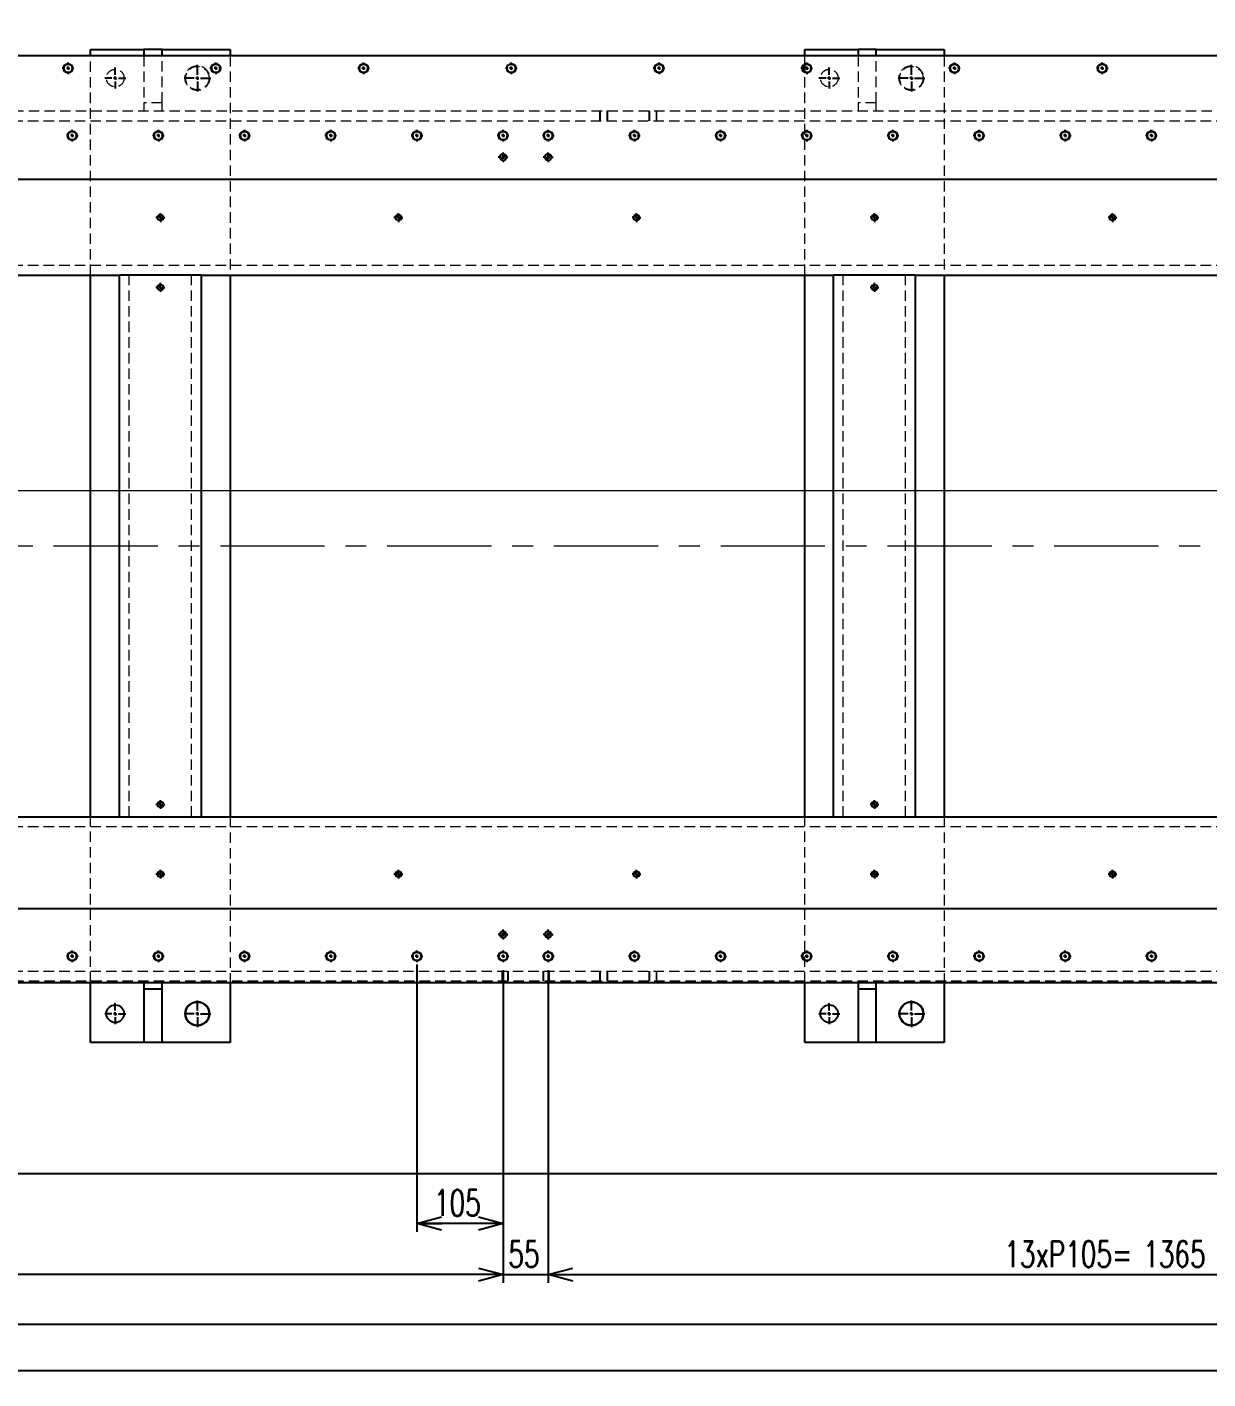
# Model space of a CAD drawing. Header units: millimetres. Extents: x 30 to 8380, y 30 to 5898.
# Drawn here: x 5466 to 6905, y 3167 to 4814 of the extents above; entities that cross this region are included whole.
import ezdxf

# ---------------------------------------------------------------- set-up
doc = ezdxf.new("R2010")
doc.units = ezdxf.units.MM
doc.header["$LTSCALE"] = 10
doc.linetypes.add('CENTERX2', pattern=[20.32, 12.7, -2.54, 2.54, -2.54])
doc.linetypes.add('HIDDEN', pattern=[1.905, 1.27, -0.635])
doc.layers.add('FORMAT', color=7, linetype='Continuous')
doc.styles.add('SLDTEXTSTYLE0', font='TXT', dxfattribs={"width": 0.7, "bigfont": 'bigfont'})
doc.dimstyles.new('SLDDIMSTYLE1', dxfattribs={"dimtxt": 36.380208, "dimasz": 30, "dimexe": 0, "dimexo": 0.0625, "dimgap": 9.095052, "dimtad": 3, "dimrnd": 1e-09, "dimzin": 12, "dimdsep": 46, "dimtxsty": 'SLDTEXTSTYLE0', "dimblk1": 'OPEN30', "dimblk2": 'OPEN30', "dimsah": 1, "dimcen": 0.09, "dimadec": 0, "dimazin": 3, "dimtfac": 1, "dimtdec": 3, "dimtofl": 0, "dimtmove": 0, "dimatfit": 3, "dimldrblk": 'OPEN30', "dimfxl": 1, "dimfrac": 2, "dimtolj": 1, "dimtzin": 12, "dimarcsym": 0})
doc.dimstyles.new('SLDDIMSTYLE2', dxfattribs={"dimtxt": 36.380208, "dimasz": 30, "dimexe": 0, "dimexo": 0.0625, "dimgap": 9.095052, "dimtad": 3, "dimrnd": 1e-09, "dimzin": 12, "dimdsep": 46, "dimtxsty": 'SLDTEXTSTYLE0', "dimblk1": 'OPEN30', "dimblk2": 'OPEN30', "dimsah": 1, "dimcen": 0.09, "dimadec": 0, "dimazin": 3, "dimtfac": 1, "dimtdec": 3, "dimtmove": 0, "dimatfit": 0, "dimldrblk": 'OPEN30', "dimfxl": 1, "dimfrac": 2, "dimtolj": 1, "dimtzin": 12, "dimarcsym": 0})

# ---------------------------------------------------------------- blocks, each defined once
blk = doc.blocks.new('_Open30')
at = {"color": 0, "linetype": 'ByBlock', "lineweight": -2}
for p, q in [((-1, 0.267949), (0, 0)), ((0, 0), (-1, -0.267949)), ((0, 0), (-1, 0))]:
    blk.add_line(p, q, dxfattribs=at)
blk = doc.blocks.new('_D_26')
at = {"layer": 'FORMAT', "transparency": 16777216}
for p, q in [((2953.6, 4788.9), (2953.6, 5043.3)), ((7513.6, 4788.9), (7513.6, 5043.3)), ((7513.6, 5033.3), (2953.6, 5033.3))]:
    blk.add_line(p, q, dxfattribs=at)
at = {"layer": 'FORMAT', "transparency": 16777216, "xscale": 30, "yscale": 30, "rotation": 180}
blk.add_blockref('_Open30', (2953.6, 5033.3, 104), dxfattribs=at)
at = {"layer": 'FORMAT', "transparency": 16777216, "xscale": 30, "yscale": 30}
blk.add_blockref('_Open30', (7513.6, 5033.3, 104), dxfattribs=at)
at = {"layer": 'FORMAT', "transparency": 16777216, "insert": (5191.2, 5074.2), "char_height": 31.75, "attachment_point": 1, "style": 'SLDTEXTSTYLE0'}
blk.add_mtext('4560', dxfattribs=at)
blk = doc.blocks.new('_D_29')
at = {"layer": 'FORMAT', "transparency": 16777216}
for p, q in [((5336.1, 4757.9), (5336.1, 4991.2)), ((7316.1, 4757.9), (7316.1, 4991.2)), ((7316.1, 4981.2), (5336.1, 4981.2))]:
    blk.add_line(p, q, dxfattribs=at)
at = {"layer": 'FORMAT', "transparency": 16777216, "xscale": 30, "yscale": 30, "rotation": 180}
blk.add_blockref('_Open30', (5336.1, 4981.2, 104), dxfattribs=at)
at = {"layer": 'FORMAT', "transparency": 16777216, "xscale": 30, "yscale": 30}
blk.add_blockref('_Open30', (7316.1, 4981.2, 104), dxfattribs=at)
at = {"layer": 'FORMAT', "transparency": 16777216, "char_height": 31.75, "attachment_point": 1, "style": 'SLDTEXTSTYLE0'}
for s, insert in [('11xP180=', (6199.1, 5022.1)), ('1980', (6368.4, 5022.1))]:
    blk.add_mtext(s, dxfattribs=dict(at, insert=insert))
blk = doc.blocks.new('_D_62')
at = {"layer": 'FORMAT', "transparency": 16777216}
for p, q in [((3018.6, 3766.5), (3018.6, 3406.9)), ((7368.6, 3771.9), (7368.6, 3406.9)), ((7368.6, 3416.9), (3018.6, 3416.9))]:
    blk.add_line(p, q, dxfattribs=at)
at = {"layer": 'FORMAT', "transparency": 16777216, "xscale": 30, "yscale": 30, "rotation": 180}
blk.add_blockref('_Open30', (3018.6, 3416.9, 104), dxfattribs=at)
at = {"layer": 'FORMAT', "transparency": 16777216, "xscale": 30, "yscale": 30}
blk.add_blockref('_Open30', (7368.6, 3416.9, 104), dxfattribs=at)
at = {"layer": 'FORMAT', "transparency": 16777216, "char_height": 31.75, "attachment_point": 1, "style": 'SLDTEXTSTYLE0'}
for s, insert in [('15xP290=', (5066.6, 3457.9)), ('4350', (5235.9, 3457.9))]:
    blk.add_mtext(s, dxfattribs=dict(at, insert=insert))
blk = doc.blocks.new('_D_64')
at = {"layer": 'FORMAT', "transparency": 16777216}
for p, q in [((6101.1, 3664.8), (6101.1, 3284)), ((7466.1, 3664.8), (7466.1, 3284)), ((6101.1, 3294), (7466.1, 3294))]:
    blk.add_line(p, q, dxfattribs=at)
at = {"layer": 'FORMAT', "transparency": 16777216, "xscale": 30, "yscale": 30, "rotation": 180}
blk.add_blockref('_Open30', (6101.1, 3294, 104), dxfattribs=at)
at = {"layer": 'FORMAT', "transparency": 16777216, "xscale": 30, "yscale": 30}
blk.add_blockref('_Open30', (7466.1, 3294, 104), dxfattribs=at)
at = {"layer": 'FORMAT', "transparency": 16777216, "char_height": 31.75, "attachment_point": 1, "style": 'SLDTEXTSTYLE0'}
for s, insert in [('13xP105=', (6656.6, 3334.9)), ('1365', (6825.9, 3334.9))]:
    blk.add_mtext(s, dxfattribs=dict(at, insert=insert))
blk = doc.blocks.new('_D_65')
at = {"layer": 'FORMAT', "transparency": 16777216}
for p, q in [((6046.1, 3664.8), (6046.1, 3284)), ((6101.1, 3664.8), (6101.1, 3284)), ((6046.1, 3294), (5996.1, 3294)), ((6046.1, 3294), (6101.1, 3294)), ((6101.1, 3294), (6151.1, 3294))]:
    blk.add_line(p, q, dxfattribs=at)
at = {"layer": 'FORMAT', "transparency": 16777216, "xscale": 30, "yscale": 30}
blk.add_blockref('_Open30', (6046.1, 3294, 104), dxfattribs=at)
at = {"layer": 'FORMAT', "transparency": 16777216, "xscale": 30, "yscale": 30, "rotation": 180}
blk.add_blockref('_Open30', (6101.1, 3294, 104), dxfattribs=at)
at = {"layer": 'FORMAT', "transparency": 16777216, "insert": (6052.4, 3334.9), "char_height": 31.75, "attachment_point": 1, "style": 'SLDTEXTSTYLE0'}
blk.add_mtext('55', dxfattribs=at)
blk = doc.blocks.new('_D_66')
at = {"layer": 'FORMAT', "transparency": 16777216}
for p, q in [((3001.1, 3664.8), (3001.1, 3284)), ((6046.1, 3664.8), (6046.1, 3284)), ((6046.1, 3294), (3001.1, 3294))]:
    blk.add_line(p, q, dxfattribs=at)
at = {"layer": 'FORMAT', "transparency": 16777216, "xscale": 30, "yscale": 30, "rotation": 180}
blk.add_blockref('_Open30', (3001.1, 3294, 104), dxfattribs=at)
at = {"layer": 'FORMAT', "transparency": 16777216, "xscale": 30, "yscale": 30}
blk.add_blockref('_Open30', (6046.1, 3294, 104), dxfattribs=at)
at = {"layer": 'FORMAT', "transparency": 16777216, "char_height": 31.75, "attachment_point": 1, "style": 'SLDTEXTSTYLE0'}
for s, insert in [('29xP105=', (4396.6, 3334.9)), ('3045', (4565.9, 3334.9))]:
    blk.add_mtext(s, dxfattribs=dict(at, insert=insert))
blk = doc.blocks.new('_D_68')
at = {"layer": 'FORMAT', "transparency": 16777216}
for p, q in [((5941.1, 3671.9), (5941.1, 3346.3)), ((6046.1, 3664.8), (6046.1, 3346.3)), ((6046.1, 3356.3), (5941.1, 3356.3))]:
    blk.add_line(p, q, dxfattribs=at)
at = {"layer": 'FORMAT', "transparency": 16777216, "xscale": 30, "yscale": 30, "rotation": 180}
blk.add_blockref('_Open30', (5941.1, 3356.3, 104), dxfattribs=at)
at = {"layer": 'FORMAT', "transparency": 16777216, "xscale": 30, "yscale": 30}
blk.add_blockref('_Open30', (6046.1, 3356.3, 104), dxfattribs=at)
at = {"layer": 'FORMAT', "transparency": 16777216, "insert": (5961.8, 3397.2), "char_height": 31.75, "attachment_point": 1, "style": 'SLDTEXTSTYLE0'}
blk.add_mtext('105', dxfattribs=at)
blk = doc.blocks.new('_D_72')
at = {"layer": 'FORMAT', "transparency": 16777216}
for p, q in [((2953.6, 3639.9), (2953.6, 3223.2)), ((7513.6, 3639.9), (7513.6, 3223.2)), ((7513.6, 3233.2), (2953.6, 3233.2))]:
    blk.add_line(p, q, dxfattribs=at)
at = {"layer": 'FORMAT', "transparency": 16777216, "xscale": 30, "yscale": 30, "rotation": 180}
blk.add_blockref('_Open30', (2953.6, 3233.2, 104), dxfattribs=at)
at = {"layer": 'FORMAT', "transparency": 16777216, "xscale": 30, "yscale": 30}
blk.add_blockref('_Open30', (7513.6, 3233.2, 104), dxfattribs=at)
at = {"layer": 'FORMAT', "transparency": 16777216, "insert": (5191.2, 3274.1), "char_height": 31.75, "attachment_point": 1, "style": 'SLDTEXTSTYLE0'}
blk.add_mtext('4560', dxfattribs=at)
blk = doc.blocks.new('_D_76')
at = {"layer": 'FORMAT', "transparency": 16777216}
for p, q in [((7513.6, 3639.9), (7513.6, 3166.9)), ((2933.6, 3566.9), (2933.6, 3166.9)), ((7513.6, 3176.9), (2933.6, 3176.9))]:
    blk.add_line(p, q, dxfattribs=at)
at = {"layer": 'FORMAT', "transparency": 16777216, "xscale": 30, "yscale": 30, "rotation": 180}
blk.add_blockref('_Open30', (2933.6, 3176.9, 104), dxfattribs=at)
at = {"layer": 'FORMAT', "transparency": 16777216, "xscale": 30, "yscale": 30}
blk.add_blockref('_Open30', (7513.6, 3176.9, 104), dxfattribs=at)
at = {"layer": 'FORMAT', "transparency": 16777216, "insert": (5181.2, 3217.8), "char_height": 31.75, "attachment_point": 1, "style": 'SLDTEXTSTYLE0'}
blk.add_mtext('4580', dxfattribs=at)
blk = doc.blocks.new('SW_CENTERMARKSYMBOL_20')
at = {"layer": 'FORMAT', "color": 0}
for p, q in [((2224.3, 0), (2221.2, 0)), ((2228.3, 0), (2226.3, 0)), ((2228.3, 4), (2228.3, 7.1)), ((2228.3, 0), (2228.3, 2)), ((2228.3, 0), (2228.3, -2)), ((2228.3, 0), (2230.3, 0)), ((2232.3, 0), (2235.4, 0)), ((2404.3, 0), (2401.2, 0)), ((2408.3, 0), (2406.3, 0)), ((2408.3, 4), (2408.3, 7.1)), ((2408.3, 0), (2408.3, 2)), ((2408.3, 0), (2408.3, -2)), ((2408.3, 0), (2410.3, 0)), ((2412.3, 0), (2415.4, 0)), ((2584.3, 0), (2581.2, 0)), ((2588.3, 0), (2586.3, 0)), ((2588.3, 4), (2588.3, 7.1)), ((2588.3, 0), (2588.3, 2)), ((2588.3, 0), (2588.3, -2)), ((2588.3, 0), (2590.3, 0)), ((2592.3, 0), (2595.4, 0)), ((2764.3, 0), (2761.2, 0)), ((2768.3, 0), (2766.3, 0)), ((2768.3, 4), (2768.3, 7.1)), ((2768.3, 0), (2768.3, 2)), ((2768.3, 0), (2768.3, -2)), ((2768.3, 0), (2770.3, 0)), ((2772.3, 0), (2775.4, 0)), ((2944.3, 0), (2941.2, 0)), ((2948.3, 0), (2946.3, 0)), ((2948.3, 4), (2948.3, 7.1)), ((2948.3, 0), (2948.3, 2)), ((2948.3, 0), (2948.3, -2)), ((2948.3, 0), (2950.3, 0)), ((2952.3, 0), (2955.4, 0)), ((3124.3, 0), (3121.2, 0)), ((3128.3, 0), (3126.3, 0)), ((3128.3, 4), (3128.3, 7.1)), ((3128.3, 0), (3128.3, 2)), ((3128.3, 0), (3128.3, -2)), ((3128.3, 0), (3130.3, 0)), ((3132.3, 0), (3135.4, 0)), ((3304.3, 0), (3301.2, 0)), ((3308.3, 0), (3306.3, 0)), ((3308.3, 4), (3308.3, 7.1)), ((3308.3, 0), (3308.3, 2)), ((3308.3, 0), (3308.3, -2)), ((3308.3, 0), (3310.3, 0)), ((3312.3, 0), (3315.4, 0)), ((3484.3, 0), (3481.2, 0)), ((3488.3, 0), (3486.3, 0)), ((3488.3, 4), (3488.3, 7.1)), ((3488.3, 0), (3488.3, 2)), ((3488.3, 0), (3488.3, -2)), ((3488.3, 0), (3490.3, 0)), ((3492.3, 0), (3495.4, 0)), ((2228.3, -4), (2228.3, -7.1)), ((2408.3, -4), (2408.3, -7.1)), ((2588.3, -4), (2588.3, -7.1)), ((2768.3, -4), (2768.3, -7.1)), ((2948.3, -4), (2948.3, -7.1)), ((3128.3, -4), (3128.3, -7.1)), ((3308.3, -4), (3308.3, -7.1)), ((3488.3, -4), (3488.3, -7.1))]:
    blk.add_line(p, q, dxfattribs=at)
blk = doc.blocks.new('SW_CENTERMARKSYMBOL_21')
at = {"layer": 'FORMAT', "color": 0}
for p, q in [((2520, 1004), (2520, 1007.1)), ((2625, 1004), (2625, 1007.1)), ((2730, 1004), (2730, 1007.1)), ((2835, 1004), (2835, 1007.1)), ((2940, 1004), (2940, 1007.1)), ((3045, 1004), (3045, 1007.1)), ((3100, 1004), (3100, 1007.1)), ((3205, 1004), (3205, 1007.1)), ((3310, 1004), (3310, 1007.1)), ((3415, 1004), (3415, 1007.1)), ((3520, 1004), (3520, 1007.1)), ((3625, 1004), (3625, 1007.1)), ((3730, 1004), (3730, 1007.1)), ((3835, 1004), (3835, 1007.1)), ((2516, 1000), (2512.9, 1000)), ((2520, 1000), (2518, 1000)), ((2520, 1000), (2520, 1002)), ((2520, 1000), (2520, 998)), ((2520, 1000), (2522, 1000)), ((2520, 996), (2520, 992.9)), ((2524, 1000), (2527.1, 1000)), ((2621, 1000), (2617.9, 1000)), ((2625, 1000), (2623, 1000)), ((2625, 1000), (2625, 1002)), ((2625, 1000), (2625, 998)), ((2625, 1000), (2627, 1000)), ((2625, 996), (2625, 992.9)), ((2629, 1000), (2632.1, 1000)), ((2726, 1000), (2722.9, 1000)), ((2730, 1000), (2728, 1000)), ((2730, 1000), (2730, 1002)), ((2730, 1000), (2730, 998)), ((2730, 1000), (2732, 1000)), ((2730, 996), (2730, 992.9)), ((2734, 1000), (2737.1, 1000)), ((2831, 1000), (2827.9, 1000)), ((2835, 1000), (2833, 1000)), ((2835, 1000), (2835, 1002)), ((2835, 1000), (2835, 998)), ((2835, 1000), (2837, 1000)), ((2835, 996), (2835, 992.9)), ((2839, 1000), (2842.1, 1000)), ((2936, 1000), (2932.9, 1000)), ((2940, 1000), (2938, 1000)), ((2940, 1000), (2940, 1002)), ((2940, 1000), (2940, 998)), ((2940, 1000), (2942, 1000)), ((2940, 996), (2940, 992.9)), ((2944, 1000), (2947.1, 1000)), ((3041, 1000), (3037.9, 1000)), ((3045, 1000), (3043, 1000)), ((3045, 1000), (3045, 1002)), ((3045, 1000), (3045, 998)), ((3045, 1000), (3047, 1000)), ((3045, 996), (3045, 992.9)), ((3049, 1000), (3052.1, 1000)), ((3096, 1000), (3092.9, 1000)), ((3100, 1000), (3098, 1000)), ((3100, 1000), (3100, 1002)), ((3100, 1000), (3100, 998)), ((3100, 1000), (3102, 1000)), ((3100, 996), (3100, 992.9)), ((3104, 1000), (3107.1, 1000)), ((3201, 1000), (3197.9, 1000)), ((3205, 1000), (3203, 1000)), ((3205, 1000), (3205, 1002)), ((3205, 1000), (3205, 998)), ((3205, 1000), (3207, 1000)), ((3205, 996), (3205, 992.9)), ((3209, 1000), (3212.1, 1000)), ((3306, 1000), (3302.9, 1000)), ((3310, 1000), (3308, 1000)), ((3310, 1000), (3310, 1002)), ((3310, 1000), (3310, 998)), ((3310, 1000), (3312, 1000)), ((3310, 996), (3310, 992.9)), ((3314, 1000), (3317.1, 1000)), ((3411, 1000), (3407.9, 1000)), ((3415, 1000), (3413, 1000)), ((3415, 1000), (3415, 1002)), ((3415, 1000), (3415, 998)), ((3415, 1000), (3417, 1000)), ((3415, 996), (3415, 992.9)), ((3419, 1000), (3422.1, 1000)), ((3516, 1000), (3512.9, 1000)), ((3520, 1000), (3518, 1000)), ((3520, 1000), (3520, 1002)), ((3520, 1000), (3520, 998)), ((3520, 1000), (3522, 1000)), ((3520, 996), (3520, 992.9)), ((3524, 1000), (3527.1, 1000)), ((3621, 1000), (3617.9, 1000)), ((3625, 1000), (3623, 1000)), ((3625, 1000), (3625, 1002)), ((3625, 1000), (3625, 998)), ((3625, 1000), (3627, 1000)), ((3625, 996), (3625, 992.9)), ((3629, 1000), (3632.1, 1000)), ((3726, 1000), (3722.9, 1000)), ((3730, 1000), (3728, 1000)), ((3730, 1000), (3730, 1002)), ((3730, 1000), (3730, 998)), ((3730, 1000), (3732, 1000)), ((3730, 996), (3730, 992.9)), ((3734, 1000), (3737.1, 1000)), ((3831, 1000), (3827.9, 1000)), ((3835, 1000), (3833, 1000)), ((3835, 1000), (3835, 1002)), ((3835, 1000), (3835, 998)), ((3835, 1000), (3837, 1000)), ((3835, 996), (3835, 992.9)), ((3839, 1000), (3842.1, 1000)), ((2516, 0), (2512.9, 0)), ((2520, 0), (2518, 0)), ((2520, 4), (2520, 7.1)), ((2520, 0), (2520, 2)), ((2520, 0), (2520, -2)), ((2520, 0), (2522, 0)), ((2524, 0), (2527.1, 0)), ((2621, 0), (2617.9, 0)), ((2625, 0), (2623, 0)), ((2625, 4), (2625, 7.1)), ((2625, 0), (2625, 2)), ((2625, 0), (2625, -2)), ((2625, 0), (2627, 0)), ((2629, 0), (2632.1, 0)), ((2726, 0), (2722.9, 0)), ((2730, 0), (2728, 0)), ((2730, 4), (2730, 7.1)), ((2730, 0), (2730, 2)), ((2730, 0), (2730, -2)), ((2730, 0), (2732, 0)), ((2734, 0), (2737.1, 0)), ((2831, 0), (2827.9, 0)), ((2835, 0), (2833, 0)), ((2835, 4), (2835, 7.1)), ((2835, 0), (2835, 2)), ((2835, 0), (2835, -2)), ((2835, 0), (2837, 0)), ((2839, 0), (2842.1, 0)), ((2936, 0), (2932.9, 0)), ((2940, 0), (2938, 0)), ((2940, 4), (2940, 7.1)), ((2940, 0), (2940, 2)), ((2940, 0), (2940, -2)), ((2940, 0), (2942, 0)), ((2944, 0), (2947.1, 0)), ((3041, 0), (3037.9, 0)), ((3045, 0), (3043, 0)), ((3045, 4), (3045, 7.1)), ((3045, 0), (3045, 2)), ((3045, 0), (3045, -2)), ((3045, 0), (3047, 0)), ((3049, 0), (3052.1, 0)), ((3096, 0), (3092.9, 0)), ((3100, 0), (3098, 0)), ((3100, 4), (3100, 7.1)), ((3100, 0), (3100, 2)), ((3100, 0), (3100, -2)), ((3100, 0), (3102, 0)), ((3104, 0), (3107.1, 0)), ((3201, 0), (3197.9, 0)), ((3205, 0), (3203, 0)), ((3205, 4), (3205, 7.1)), ((3205, 0), (3205, 2)), ((3205, 0), (3205, -2)), ((3205, 0), (3207, 0)), ((3209, 0), (3212.1, 0)), ((3306, 0), (3302.9, 0)), ((3310, 0), (3308, 0)), ((3310, 4), (3310, 7.1)), ((3310, 0), (3310, 2)), ((3310, 0), (3310, -2)), ((3310, 0), (3312, 0)), ((3314, 0), (3317.1, 0)), ((3411, 0), (3407.9, 0)), ((3415, 0), (3413, 0)), ((3415, 4), (3415, 7.1)), ((3415, 0), (3415, 2)), ((3415, 0), (3415, -2)), ((3415, 0), (3417, 0)), ((3419, 0), (3422.1, 0)), ((3516, 0), (3512.9, 0)), ((3520, 0), (3518, 0)), ((3520, 4), (3520, 7.1)), ((3520, 0), (3520, 2)), ((3520, 0), (3520, -2)), ((3520, 0), (3522, 0)), ((3524, 0), (3527.1, 0)), ((3621, 0), (3617.9, 0)), ((3625, 0), (3623, 0)), ((3625, 4), (3625, 7.1)), ((3625, 0), (3625, 2)), ((3625, 0), (3625, -2)), ((3625, 0), (3627, 0)), ((3629, 0), (3632.1, 0)), ((3726, 0), (3722.9, 0)), ((3730, 0), (3728, 0)), ((3730, 4), (3730, 7.1)), ((3730, 0), (3730, 2)), ((3730, 0), (3730, -2)), ((3730, 0), (3732, 0)), ((3734, 0), (3737.1, 0)), ((3831, 0), (3827.9, 0)), ((3835, 0), (3833, 0)), ((3835, 4), (3835, 7.1)), ((3835, 0), (3835, 2)), ((3835, 0), (3835, -2)), ((3835, 0), (3837, 0)), ((3839, 0), (3842.1, 0)), ((2520, -4), (2520, -7.1)), ((2625, -4), (2625, -7.1)), ((2730, -4), (2730, -7.1)), ((2835, -4), (2835, -7.1)), ((2940, -4), (2940, -7.1)), ((3045, -4), (3045, -7.1)), ((3100, -4), (3100, -7.1)), ((3205, -4), (3205, -7.1)), ((3310, -4), (3310, -7.1)), ((3415, -4), (3415, -7.1)), ((3520, -4), (3520, -7.1)), ((3625, -4), (3625, -7.1)), ((3730, -4), (3730, -7.1)), ((3835, -4), (3835, -7.1))]:
    blk.add_line(p, q, dxfattribs=at)
blk = doc.blocks.new('SW_CENTERMARKSYMBOL_22')
at = {"layer": 'FORMAT', "color": 0}
for p, q in [((-1744, 85), (-1745.4, 85)), ((-1740, 85), (-1742, 85)), ((-1740, 89), (-1740, 90.4)), ((-1740, 85), (-1740, 87)), ((-1740, 85), (-1740, 83)), ((-1740, 85), (-1738, 85)), ((-1736, 85), (-1734.6, 85)), ((-1454, 85), (-1455.4, 85)), ((-1450, 85), (-1452, 85)), ((-1450, 89), (-1450, 90.4)), ((-1450, 85), (-1450, 87)), ((-1450, 85), (-1450, 83)), ((-1450, 85), (-1448, 85)), ((-1446, 85), (-1444.6, 85)), ((-1164, 85), (-1165.4, 85)), ((-1160, 85), (-1162, 85)), ((-1160, 89), (-1160, 90.4)), ((-1160, 85), (-1160, 87)), ((-1160, 85), (-1160, 83)), ((-1160, 85), (-1158, 85)), ((-1156, 85), (-1154.6, 85)), ((-874, 85), (-875.4, 85)), ((-870, 85), (-872, 85)), ((-870, 89), (-870, 90.4)), ((-870, 85), (-870, 87)), ((-870, 85), (-870, 83)), ((-870, 85), (-868, 85)), ((-866, 85), (-864.6, 85)), ((-584, 85), (-585.4, 85)), ((-580, 85), (-582, 85)), ((-580, 89), (-580, 90.4)), ((-580, 85), (-580, 87)), ((-580, 85), (-580, 83)), ((-580, 85), (-578, 85)), ((-576, 85), (-574.6, 85)), ((-1740, 81), (-1740, 79.6)), ((-1450, 81), (-1450, 79.6)), ((-1160, 81), (-1160, 79.6)), ((-870, 81), (-870, 79.6)), ((-580, 81), (-580, 79.6)), ((-1744, 0), (-1745.4, 0)), ((-1740, 0), (-1742, 0)), ((-1740, 4), (-1740, 5.4)), ((-1740, 0), (-1740, 2)), ((-1740, 0), (-1740, -2)), ((-1740, 0), (-1738, 0)), ((-1736, 0), (-1734.6, 0)), ((-874, 0), (-875.4, 0)), ((-870, 0), (-872, 0)), ((-870, 4), (-870, 5.4)), ((-870, 0), (-870, 2)), ((-870, 0), (-870, -2)), ((-870, 0), (-868, 0)), ((-866, 0), (-864.6, 0)), ((-1740, -4), (-1740, -5.4)), ((-870, -4), (-870, -5.4)), ((-1740, -626), (-1740, -624.6)), ((-870, -626), (-870, -624.6)), ((-1744, -630), (-1745.4, -630)), ((-1740, -630), (-1742, -630)), ((-1740, -630), (-1740, -628)), ((-1740, -630), (-1740, -632)), ((-1740, -630), (-1738, -630)), ((-1740, -634), (-1740, -635.4)), ((-1736, -630), (-1734.6, -630)), ((-874, -630), (-875.4, -630)), ((-870, -630), (-872, -630)), ((-870, -630), (-870, -628)), ((-870, -630), (-870, -632)), ((-870, -630), (-868, -630)), ((-870, -634), (-870, -635.4)), ((-866, -630), (-864.6, -630)), ((-1744, -715), (-1745.4, -715)), ((-1740, -715), (-1742, -715)), ((-1740, -711), (-1740, -709.6)), ((-1740, -715), (-1740, -713)), ((-1740, -715), (-1740, -717)), ((-1740, -715), (-1738, -715)), ((-1740, -719), (-1740, -720.4)), ((-1736, -715), (-1734.6, -715)), ((-1454, -715), (-1455.4, -715)), ((-1450, -715), (-1452, -715)), ((-1450, -711), (-1450, -709.6)), ((-1450, -715), (-1450, -713)), ((-1450, -715), (-1450, -717)), ((-1450, -715), (-1448, -715)), ((-1450, -719), (-1450, -720.4)), ((-1446, -715), (-1444.6, -715)), ((-1164, -715), (-1165.4, -715)), ((-1160, -715), (-1162, -715)), ((-1160, -711), (-1160, -709.6)), ((-1160, -715), (-1160, -713)), ((-1160, -715), (-1160, -717)), ((-1160, -715), (-1158, -715)), ((-1160, -719), (-1160, -720.4)), ((-1156, -715), (-1154.6, -715)), ((-874, -715), (-875.4, -715)), ((-870, -715), (-872, -715)), ((-870, -711), (-870, -709.6)), ((-870, -715), (-870, -713)), ((-870, -715), (-870, -717)), ((-870, -715), (-868, -715)), ((-870, -719), (-870, -720.4)), ((-866, -715), (-864.6, -715)), ((-584, -715), (-585.4, -715)), ((-580, -715), (-582, -715)), ((-580, -711), (-580, -709.6)), ((-580, -715), (-580, -713)), ((-580, -715), (-580, -717)), ((-580, -715), (-578, -715)), ((-580, -719), (-580, -720.4)), ((-576, -715), (-574.6, -715))]:
    blk.add_line(p, q, dxfattribs=at)
blk = doc.blocks.new('SW_CENTERMARKSYMBOL_23')
at = {"layer": 'FORMAT', "color": 0}
for p, q in [((-874, 0), (-886.25, 0)), ((-870, 0), (-872, 0)), ((-870, 4), (-870, 16.25)), ((-870, 0), (-870, 2)), ((-870, 0), (-870, -2)), ((-870, 0), (-868, 0)), ((-866, 0), (-853.75, 0)), ((-4, 0), (-16.25, 0)), ((-4, 0), (-16.25, 0)), ((0, 0), (-2, 0)), ((0, 0), (-2, 0)), ((0, 4), (0, 16.25)), ((0, 4), (0, 16.25)), ((0, 0), (0, 2)), ((0, 0), (0, 2)), ((0, 0), (0, -2)), ((0, 0), (2, 0)), ((0, 0), (0, -2)), ((0, 0), (2, 0)), ((4, 0), (16.25, 0)), ((4, 0), (16.25, 0)), ((-870, -4), (-870, -16.25)), ((0, -4), (0, -16.25)), ((0, -4), (0, -16.25))]:
    blk.add_line(p, q, dxfattribs=at)
blk = doc.blocks.new('SW_CENTERMARKSYMBOL_24')
at = {"layer": 'FORMAT', "color": 0}
for p, q in [((-874, 0), (-886.25, 0)), ((-870, 0), (-872, 0)), ((-870, 4), (-870, 16.25)), ((-870, 0), (-870, 2)), ((-870, 0), (-870, -2)), ((-870, 0), (-868, 0)), ((-866, 0), (-853.75, 0)), ((-4, 0), (-16.25, 0)), ((-4, 0), (-16.25, 0)), ((0, 0), (-2, 0)), ((0, 0), (-2, 0)), ((0, 4), (0, 16.25)), ((0, 4), (0, 16.25)), ((0, 0), (0, 2)), ((0, 0), (0, 2)), ((0, 0), (0, -2)), ((0, 0), (2, 0)), ((0, 0), (0, -2)), ((0, 0), (2, 0)), ((4, 0), (16.25, 0)), ((4, 0), (16.25, 0)), ((-870, -4), (-870, -16.25)), ((0, -4), (0, -16.25)), ((0, -4), (0, -16.25))]:
    blk.add_line(p, q, dxfattribs=at)
blk = doc.blocks.new('SW_CENTERMARKSYMBOL_25')
at = {"layer": 'FORMAT', "color": 0}
for p, q in [((-874, 0), (-882.75, 0)), ((-870, 0), (-872, 0)), ((-870, 4), (-870, 12.75)), ((-870, 0), (-870, 2)), ((-870, 0), (-870, -2)), ((-870, 0), (-868, 0)), ((-866, 0), (-857.25, 0)), ((-4, 0), (-12.75, 0)), ((-4, 0), (-12.75, 0)), ((0, 0), (-2, 0)), ((0, 0), (-2, 0)), ((0, 4), (0, 12.75)), ((0, 4), (0, 12.75)), ((0, 0), (0, 2)), ((0, 0), (0, 2)), ((0, 0), (0, -2)), ((0, 0), (2, 0)), ((0, 0), (0, -2)), ((0, 0), (2, 0)), ((4, 0), (12.75, 0)), ((4, 0), (12.75, 0)), ((-870, -4), (-870, -12.75)), ((0, -4), (0, -12.75)), ((0, -4), (0, -12.75))]:
    blk.add_line(p, q, dxfattribs=at)
blk = doc.blocks.new('SW_CENTERMARKSYMBOL_26')
at = {"layer": 'FORMAT', "color": 0}
for p, q in [((-874, 0), (-882.75, 0)), ((-870, 0), (-872, 0)), ((-870, 4), (-870, 12.75)), ((-870, 0), (-870, 2)), ((-870, 0), (-870, -2)), ((-870, 0), (-868, 0)), ((-866, 0), (-857.25, 0)), ((-4, 0), (-12.75, 0)), ((-4, 0), (-12.75, 0)), ((0, 0), (-2, 0)), ((0, 0), (-2, 0)), ((0, 4), (0, 12.75)), ((0, 4), (0, 12.75)), ((0, 0), (0, 2)), ((0, 0), (0, 2)), ((0, 0), (0, -2)), ((0, 0), (2, 0)), ((0, 0), (0, -2)), ((0, 0), (2, 0)), ((4, 0), (12.75, 0)), ((4, 0), (12.75, 0)), ((-870, -4), (-870, -12.75)), ((0, -4), (0, -12.75)), ((0, -4), (0, -12.75))]:
    blk.add_line(p, q, dxfattribs=at)
blk = doc.blocks.new('SW_CENTERMARKSYMBOL_27')
at = {"layer": 'FORMAT', "color": 0}
for p, q in [((-4, 0), (-6, 0)), ((0, 0), (-2, 0)), ((0, 4), (0, 6)), ((0, 0), (0, 2)), ((0, 0), (0, -2)), ((0, 0), (2, 0)), ((4, 0), (6, 0)), ((0, -4), (0, -6))]:
    blk.add_line(p, q, dxfattribs=at)
blk = doc.blocks.new('SW_CENTERMARKSYMBOL_28')
at = {"layer": 'FORMAT', "color": 0}
for p, q in [((-4, 0), (-6, 0)), ((0, 0), (-2, 0)), ((0, 4), (0, 6)), ((0, 0), (0, 2)), ((0, 0), (0, -2)), ((0, 0), (2, 0)), ((4, 0), (6, 0)), ((0, -4), (0, -6))]:
    blk.add_line(p, q, dxfattribs=at)
blk = doc.blocks.new('SW_CENTERMARKSYMBOL_36')
at = {"layer": 'FORMAT', "color": 0}
for p, q in [((-4, 0), (-6, 0)), ((0, 0), (-2, 0)), ((0, 4), (0, 6)), ((0, 0), (0, 2)), ((0, 0), (0, -2)), ((0, 0), (2, 0)), ((4, 0), (6, 0)), ((0, -4), (0, -6))]:
    blk.add_line(p, q, dxfattribs=at)
blk = doc.blocks.new('SW_CENTERMARKSYMBOL_37')
at = {"layer": 'FORMAT', "color": 0}
for p, q in [((-4, 0), (-6, 0)), ((0, 0), (-2, 0)), ((0, 4), (0, 6)), ((0, 0), (0, 2)), ((0, 0), (0, -2)), ((0, 0), (2, 0)), ((4, 0), (6, 0)), ((0, -4), (0, -6))]:
    blk.add_line(p, q, dxfattribs=at)
blk = doc.blocks.new('SW_DOWELSYMBOL_2')
at = {"linetype": 'Continuous', "lineweight": 18}
h = blk.add_hatch(color=0, dxfattribs=at)
edge = h.paths.add_edge_path(flags=0)
edge.add_arc((0, 0), 4, 180, 270)
edge.add_line((0, -4), (0, 0))
edge.add_line((0, 0), (-4, 0))
h = blk.add_hatch(color=0, dxfattribs=at)
edge = h.paths.add_edge_path(flags=0)
edge.add_arc((0, 0), 4, 0, 90)
edge.add_line((0, 4), (0, 0))
edge.add_line((0, 0), (4, 0))
at = {"layer": 'FORMAT', "color": 0}
blk.add_circle((0, 0), 4, dxfattribs=at)
blk = doc.blocks.new('SW_DOWELSYMBOL_3')
at = {"linetype": 'Continuous', "lineweight": 18}
h = blk.add_hatch(color=0, dxfattribs=at)
edge = h.paths.add_edge_path(flags=0)
edge.add_arc((0, 0), 4, 180, 270)
edge.add_line((0, -4), (0, 0))
edge.add_line((0, 0), (-4, 0))
h = blk.add_hatch(color=0, dxfattribs=at)
edge = h.paths.add_edge_path(flags=0)
edge.add_arc((0, 0), 4, 0, 90)
edge.add_line((0, 4), (0, 0))
edge.add_line((0, 0), (4, 0))
at = {"layer": 'FORMAT', "color": 0}
blk.add_circle((0, 0), 4, dxfattribs=at)
blk = doc.blocks.new('SW_DOWELSYMBOL_4')
at = {"linetype": 'Continuous', "lineweight": 18}
h = blk.add_hatch(color=0, dxfattribs=at)
edge = h.paths.add_edge_path(flags=0)
edge.add_arc((0, 0), 4, 180, 270)
edge.add_line((0, -4), (0, 0))
edge.add_line((0, 0), (-4, 0))
h = blk.add_hatch(color=0, dxfattribs=at)
edge = h.paths.add_edge_path(flags=0)
edge.add_arc((0, 0), 4, 0, 90)
edge.add_line((0, 4), (0, 0))
edge.add_line((0, 0), (4, 0))
at = {"layer": 'FORMAT', "color": 0}
blk.add_circle((0, 0), 4, dxfattribs=at)
blk = doc.blocks.new('SW_DOWELSYMBOL_5')
at = {"linetype": 'Continuous', "lineweight": 18}
h = blk.add_hatch(color=0, dxfattribs=at)
edge = h.paths.add_edge_path(flags=0)
edge.add_arc((0, 0), 4, 180, 270)
edge.add_line((0, -4), (0, 0))
edge.add_line((0, 0), (-4, 0))
h = blk.add_hatch(color=0, dxfattribs=at)
edge = h.paths.add_edge_path(flags=0)
edge.add_arc((0, 0), 4, 0, 90)
edge.add_line((0, 4), (0, 0))
edge.add_line((0, 0), (4, 0))
at = {"layer": 'FORMAT', "color": 0}
blk.add_circle((0, 0), 4, dxfattribs=at)

msp = doc.modelspace()

# ---------------------------------------------------------------- linework, layer by layer
at = {"color": 7, "linetype": 'Continuous', "lineweight": 25}
for p, q in [((7513.5727932, 4778.8972603), (2953.5727932, 4778.8972603)), ((5543.5727932, 4786.8972603), (5608.5727932, 4786.8972603)), ((5543.5727932, 4778.8972603), (5543.5727932, 4786.8972603)), ((5608.5727932, 4786.8972603), (5608.5727932, 4778.8972603)), ((5630.5727932, 4786.8972603), (5608.5727932, 4786.8972603)), ((5630.5727932, 4786.8972603), (5713.5727932, 4786.8972603)), ((5630.5727932, 4778.8972603), (5630.5727932, 4786.8972603)), ((5713.5727932, 4786.8972603), (5713.5727932, 4778.8972603)), ((6413.5727932, 4786.8972603), (6478.5727932, 4786.8972603)), ((6413.5727932, 4778.8972603), (6413.5727932, 4786.8972603)), ((6500.5727932, 4786.8972603), (6478.5727932, 4786.8972603)), ((6478.5727932, 4786.8972603), (6478.5727932, 4778.8972603)), ((6500.5727932, 4786.8972603), (6583.5727932, 4786.8972603)), ((6500.5727932, 4778.8972603), (6500.5727932, 4786.8972603)), ((6583.5727932, 4786.8972603), (6583.5727932, 4778.8972603)), ((6413.5727932, 4759.4520381), (6413.5727932, 4768.3424825)), ((2953.5727932, 4628.8972603), (7513.5727932, 4628.8972603)), ((4808.5727932, 4511.8972603), (5578.5727932, 4511.8972603)), ((5543.5727932, 3851.8972603), (5543.5727932, 4511.8972603)), ((5578.5727932, 3851.8972603), (5578.5727932, 4511.8972603)), ((5608.5727932, 4511.8972603), (5578.5727932, 4511.8972603)), ((5648.5727932, 4511.8972603), (5608.5727932, 4511.8972603)), ((5678.5727932, 4511.8972603), (5648.5727932, 4511.8972603)), ((5678.5727932, 4511.8972603), (6448.5727932, 4511.8972603)), ((5678.5727932, 3851.8972603), (5678.5727932, 4511.8972603)), ((5713.5727932, 4511.8972603), (5713.5727932, 3851.8972603)), ((6413.5727932, 3851.8972603), (6413.5727932, 4511.8972603)), ((6448.5727932, 3851.8972603), (6448.5727932, 4511.8972603)), ((6478.5727932, 4511.8972603), (6448.5727932, 4511.8972603)), ((6518.5727932, 4511.8972603), (6478.5727932, 4511.8972603)), ((6548.5727932, 4511.8972603), (6518.5727932, 4511.8972603)), ((6548.5727932, 4511.8972603), (7318.5727932, 4511.8972603)), ((6548.5727932, 3851.8972603), (6548.5727932, 4511.8972603)), ((6583.5727932, 4511.8972603), (6583.5727932, 3851.8972603)), ((4808.5727932, 3851.8972603), (5578.5727932, 3851.8972603)), ((5578.5727932, 3851.8972603), (5608.5727932, 3851.8972603)), ((5608.5727932, 3851.8972603), (5648.5727932, 3851.8972603)), ((5648.5727932, 3851.8972603), (5678.5727932, 3851.8972603)), ((5678.5727932, 3851.8972603), (6448.5727932, 3851.8972603)), ((6448.5727932, 3851.8972603), (6478.5727932, 3851.8972603)), ((6478.5727932, 3851.8972603), (6518.5727932, 3851.8972603)), ((6518.5727932, 3851.8972603), (6548.5727932, 3851.8972603)), ((6548.5727932, 3851.8972603), (7318.5727932, 3851.8972603)), ((7513.5727932, 3739.8972603), (2953.5727932, 3739.8972603)), ((2953.5727932, 3649.8972603), (7513.5727932, 3649.8972603)), ((5543.5727932, 3576.8972603), (5543.5727932, 3649.8972603)), ((5608.5727932, 3649.8972603), (5608.5727932, 3641.8972603)), ((5630.5727932, 3641.8972603), (5608.5727932, 3641.8972603)), ((5608.5727932, 3641.8972603), (5608.5727932, 3576.8972603)), ((5630.5727932, 3641.8972603), (5630.5727932, 3649.8972603)), ((5630.5727932, 3576.8972603), (5630.5727932, 3641.8972603)), ((5713.5727932, 3649.8972603), (5713.5727932, 3576.8972603)), ((6413.5727932, 3576.8972603), (6413.5727932, 3649.8972603)), ((6478.5727932, 3649.8972603), (6478.5727932, 3641.8972603)), ((6500.5727932, 3641.8972603), (6478.5727932, 3641.8972603)), ((6478.5727932, 3641.8972603), (6478.5727932, 3576.8972603)), ((6500.5727932, 3641.8972603), (6500.5727932, 3649.8972603)), ((6500.5727932, 3576.8972603), (6500.5727932, 3641.8972603)), ((6583.5727932, 3649.8972603), (6583.5727932, 3576.8972603)), ((5608.5727932, 3576.8972603), (5543.5727932, 3576.8972603)), ((5630.5727932, 3576.8972603), (5608.5727932, 3576.8972603)), ((5713.5727932, 3576.8972603), (5630.5727932, 3576.8972603)), ((6478.5727932, 3576.8972603), (6413.5727932, 3576.8972603)), ((6500.5727932, 3576.8972603), (6478.5727932, 3576.8972603)), ((6583.5727932, 3576.8972603), (6500.5727932, 3576.8972603))]:
    msp.add_line(p, q, dxfattribs=at)
at = {"color": 7, "linetype": 'HIDDEN', "lineweight": 18}
for p, q in [((5543.5727932, 4511.8972603), (5543.5727932, 4778.8972603)), ((5608.5727932, 4778.8972603), (5608.5727932, 4721.8972603)), ((5630.5727932, 4721.8972603), (5630.5727932, 4778.8972603)), ((5713.5727932, 4778.8972603), (5713.5727932, 4511.8972603)), ((6413.5727932, 4768.3424825), (6413.5727932, 4778.8972603)), ((6478.5727932, 4778.8972603), (6478.5727932, 4721.8972603)), ((6500.5727932, 4721.8972603), (6500.5727932, 4778.8972603)), ((6583.5727932, 4778.8972603), (6583.5727932, 4511.8972603)), ((6413.5727932, 4511.8972603), (6413.5727932, 4759.4520381)), ((2953.5727932, 4711.8972603), (7513.5727932, 4711.8972603)), ((5630.5727932, 4721.8972603), (5608.5727932, 4721.8972603)), ((5608.5727932, 4721.8972603), (5608.5727932, 4711.8972603)), ((5630.5727932, 4711.8972603), (5630.5727932, 4721.8972603)), ((6163.5727932, 4711.8972603), (6163.5727932, 4699.8972603)), ((6164.3227932, 4711.8972603), (6164.3227932, 4699.8972603)), ((6172.8227932, 4699.8972603), (6172.8227932, 4711.8972603)), ((6173.5727932, 4699.8972603), (6173.5727932, 4711.8972603)), ((6223.5727932, 4711.8972603), (6223.5727932, 4699.8972603)), ((6224.3227932, 4711.8972603), (6224.3227932, 4699.8972603)), ((6232.8227932, 4699.8972603), (6232.8227932, 4711.8972603)), ((6233.5727932, 4699.8972603), (6233.5727932, 4711.8972603)), ((6500.5727932, 4721.8972603), (6478.5727932, 4721.8972603)), ((6478.5727932, 4721.8972603), (6478.5727932, 4711.8972603)), ((6500.5727932, 4711.8972603), (6500.5727932, 4721.8972603)), ((2933.5727932, 4699.8972603), (7513.5727932, 4699.8972603)), ((2933.5727932, 4523.8972603), (7513.5727932, 4523.8972603)), ((5590.5727932, 3851.8972603), (5590.5727932, 4511.8972603)), ((5666.5727932, 3851.8972603), (5666.5727932, 4511.8972603)), ((6460.5727932, 3851.8972603), (6460.5727932, 4511.8972603)), ((6536.5727932, 3851.8972603), (6536.5727932, 4511.8972603)), ((2933.5727932, 3839.8972603), (7513.5727932, 3839.8972603)), ((5543.5727932, 3649.8972603), (5543.5727932, 3851.8972603)), ((5713.5727932, 3851.8972603), (5713.5727932, 3649.8972603)), ((6413.5727932, 3649.8972603), (6413.5727932, 3851.8972603)), ((6583.5727932, 3851.8972603), (6583.5727932, 3649.8972603)), ((2933.5727932, 3663.8972603), (7513.5727932, 3663.8972603)), ((6044.5727932, 3663.8972603), (6044.5727932, 3651.8972603)), ((6045.1727932, 3663.8972603), (6045.1727932, 3651.8972603)), ((6051.9727932, 3651.8972603), (6051.9727932, 3663.8972603)), ((6052.5727932, 3651.8972603), (6052.5727932, 3663.8972603)), ((6094.5727932, 3663.8972603), (6094.5727932, 3651.8972603)), ((6095.1727932, 3663.8972603), (6095.1727932, 3651.8972603)), ((6101.9727932, 3651.8972603), (6101.9727932, 3663.8972603)), ((6102.5727932, 3651.8972603), (6102.5727932, 3663.8972603)), ((6163.5727932, 3663.8972603), (6163.5727932, 3651.8972603)), ((6164.3227932, 3663.8972603), (6164.3227932, 3651.8972603)), ((6172.8227932, 3651.8972603), (6172.8227932, 3663.8972603)), ((6173.5727932, 3651.8972603), (6173.5727932, 3663.8972603)), ((6223.5727932, 3663.8972603), (6223.5727932, 3651.8972603)), ((6224.3227932, 3663.8972603), (6224.3227932, 3651.8972603)), ((6232.8227932, 3651.8972603), (6232.8227932, 3663.8972603)), ((6233.5727932, 3651.8972603), (6233.5727932, 3663.8972603)), ((2953.5727932, 3651.8972603), (7513.5727932, 3651.8972603)), ((5608.5727932, 3651.8972603), (5608.5727932, 3649.8972603)), ((5630.5727932, 3649.8972603), (5630.5727932, 3651.8972603)), ((6478.5727932, 3651.8972603), (6478.5727932, 3649.8972603)), ((6500.5727932, 3649.8972603), (6500.5727932, 3651.8972603))]:
    msp.add_line(p, q, dxfattribs=at)
at = {"color": 7, "linetype": 'Continuous', "lineweight": 18}
msp.add_line((7479.5911049, 4248.9677664), (2956.7868545, 4248.9677664), dxfattribs=at)
for centre, radius in [((5516.0727932, 4763.8972603), 6), ((5696.0727932, 4763.8972603), 6), ((5876.0727932, 4763.8972603), 6), ((6056.0727932, 4763.8972603), 6), ((6236.0727932, 4763.8972603), 6), ((6416.0727932, 4763.8972603), 6), ((6596.0727932, 4763.8972603), 6), ((6776.0727932, 4763.8972603), 6), ((5521.0727932, 4681.8972603), 6), ((5626.0727932, 4681.8972603), 6), ((5731.0727932, 4681.8972603), 6), ((5836.0727932, 4681.8972603), 6), ((5941.0727932, 4681.8972603), 6), ((6046.0727932, 4681.8972603), 6), ((6101.0727932, 4681.8972603), 6), ((6206.0727932, 4681.8972603), 6), ((6311.0727932, 4681.8972603), 6), ((6416.0727932, 4681.8972603), 6), ((6521.0727932, 4681.8972603), 6), ((6626.0727932, 4681.8972603), 6), ((6731.0727932, 4681.8972603), 6), ((6836.0727932, 4681.8972603), 6), ((5628.5727932, 4581.8972603), 4), ((5918.5727932, 4581.8972603), 4), ((6208.5727932, 4581.8972603), 4), ((6498.5727932, 4581.8972603), 4), ((6788.5727932, 4581.8972603), 4), ((5628.5727932, 4496.8972603), 4), ((6498.5727932, 4496.8972603), 4), ((5628.5727932, 3866.8972603), 4), ((6498.5727932, 3866.8972603), 4), ((5628.5727932, 3781.8972603), 4), ((5918.5727932, 3781.8972603), 4), ((6208.5727932, 3781.8972603), 4), ((6498.5727932, 3781.8972603), 4), ((6788.5727932, 3781.8972603), 4), ((5521.0727932, 3681.8972603), 6), ((5626.0727932, 3681.8972603), 6), ((5731.0727932, 3681.8972603), 6), ((5836.0727932, 3681.8972603), 6), ((5941.0727932, 3681.8972603), 6), ((6046.0727932, 3681.8972603), 6), ((6101.0727932, 3681.8972603), 6), ((6206.0727932, 3681.8972603), 6), ((6311.0727932, 3681.8972603), 6), ((6416.0727932, 3681.8972603), 6), ((6521.0727932, 3681.8972603), 6), ((6626.0727932, 3681.8972603), 6), ((6731.0727932, 3681.8972603), 6), ((6836.0727932, 3681.8972603), 6), ((5673.5727932, 3611.8972603), 15), ((6543.5727932, 3611.8972603), 15)]:
    msp.add_circle(centre, radius, dxfattribs=at)
at = {"color": 7, "linetype": 'Continuous', "lineweight": 25}
for centre, radius in [((5516.0727932, 4763.8972603), 5.1), ((5696.0727932, 4763.8972603), 5.1), ((5876.0727932, 4763.8972603), 5.1), ((6056.0727932, 4763.8972603), 5.1), ((6236.0727932, 4763.8972603), 5.1), ((6416.0727932, 4763.8972603), 5.1), ((6596.0727932, 4763.8972603), 5.1), ((6776.0727932, 4763.8972603), 5.1), ((5521.0727932, 4681.8972603), 5.1), ((5626.0727932, 4681.8972603), 5.1), ((5731.0727932, 4681.8972603), 5.1), ((5836.0727932, 4681.8972603), 5.1), ((5941.0727932, 4681.8972603), 5.1), ((6046.0727932, 4681.8972603), 5.1), ((6101.0727932, 4681.8972603), 5.1), ((6206.0727932, 4681.8972603), 5.1), ((6311.0727932, 4681.8972603), 5.1), ((6416.0727932, 4681.8972603), 5.1), ((6521.0727932, 4681.8972603), 5.1), ((6626.0727932, 4681.8972603), 5.1), ((6731.0727932, 4681.8972603), 5.1), ((6836.0727932, 4681.8972603), 5.1), ((6046.0727932, 4655.3972603), 4), ((6101.0727932, 4655.3972603), 4), ((5628.5727932, 4581.8972603), 3.4), ((5918.5727932, 4581.8972603), 3.4), ((6208.5727932, 4581.8972603), 3.4), ((6498.5727932, 4581.8972603), 3.4), ((6788.5727932, 4581.8972603), 3.4), ((5628.5727932, 4496.8972603), 3.4), ((6498.5727932, 4496.8972603), 3.4), ((5628.5727932, 3866.8972603), 3.4), ((6498.5727932, 3866.8972603), 3.4), ((5628.5727932, 3781.8972603), 3.4), ((5918.5727932, 3781.8972603), 3.4), ((6208.5727932, 3781.8972603), 3.4), ((6498.5727932, 3781.8972603), 3.4), ((6788.5727932, 3781.8972603), 3.4), ((6046.0727932, 3708.3972603), 4), ((6101.0727932, 3708.3972603), 4), ((5521.0727932, 3681.8972603), 5.1), ((5626.0727932, 3681.8972603), 5.1), ((5731.0727932, 3681.8972603), 5.1), ((5836.0727932, 3681.8972603), 5.1), ((5941.0727932, 3681.8972603), 5.1), ((6046.0727932, 3681.8972603), 5.1), ((6101.0727932, 3681.8972603), 5.1), ((6206.0727932, 3681.8972603), 5.1), ((6311.0727932, 3681.8972603), 5.1), ((6416.0727932, 3681.8972603), 5.1), ((6521.0727932, 3681.8972603), 5.1), ((6626.0727932, 3681.8972603), 5.1), ((6731.0727932, 3681.8972603), 5.1), ((6836.0727932, 3681.8972603), 5.1), ((5673.5727932, 3611.8972603), 14.25), ((6543.5727932, 3611.8972603), 14.25), ((5573.5727932, 3611.8972603), 10.75), ((6443.5727932, 3611.8972603), 10.75)]:
    msp.add_circle(centre, radius, dxfattribs=at)
at = {"color": 7, "linetype": 'HIDDEN', "lineweight": 18}
for centre, radius in [((5573.5727932, 4751.8972603), 10.75), ((5673.5727932, 4751.8972603), 15), ((5673.5727932, 4751.8972603), 14.25), ((6443.5727932, 4751.8972603), 10.75), ((6543.5727932, 4751.8972603), 15), ((6543.5727932, 4751.8972603), 14.25)]:
    msp.add_circle(centre, radius, dxfattribs=at)
for points in [[(5515.9727932, 4681.8972603), (5515.9727932, 4681.9789335), (5515.9747563, 4682.060631), (5515.9786788, 4682.1422072)], [(5620.9727932, 4681.8972603), (5620.9727932, 4681.9789335), (5620.9747563, 4682.060631), (5620.9786788, 4682.1422072)], [(5725.9727932, 4681.8972603), (5725.9727932, 4681.9789335), (5725.9747563, 4682.060631), (5725.9786788, 4682.1422072)], [(5830.9727932, 4681.8972603), (5830.9727932, 4681.9789335), (5830.9747563, 4682.060631), (5830.9786788, 4682.1422072)], [(5935.9727932, 4681.8972603), (5935.9727932, 4681.9789335), (5935.9747563, 4682.060631), (5935.9786788, 4682.1422072)], [(6040.9727932, 4681.8972603), (6040.9727932, 4681.9789335), (6040.9747563, 4682.060631), (6040.9786788, 4682.1422072)], [(6095.9727932, 4681.8972603), (6095.9727932, 4681.9789335), (6095.9747563, 4682.060631), (6095.9786788, 4682.1422072)], [(6200.9727932, 4681.8972603), (6200.9727932, 4681.9789335), (6200.9747563, 4682.060631), (6200.9786788, 4682.1422072)], [(6305.9727932, 4681.8972603), (6305.9727932, 4681.9789093), (6305.9747528, 4682.0605583), (6305.9786788, 4682.1422072)], [(6410.9727932, 4681.8972603), (6410.9727932, 4681.9789093), (6410.9747528, 4682.0605583), (6410.9786788, 4682.1422072)], [(6515.9727932, 4681.8972603), (6515.9727932, 4681.9789093), (6515.9747528, 4682.0605583), (6515.9786788, 4682.1422072)], [(6620.9727932, 4681.8972603), (6620.9727932, 4681.9789093), (6620.9747528, 4682.0605583), (6620.9786788, 4682.1422072)], [(6725.9727932, 4681.8972603), (6725.9727932, 4681.9789093), (6725.9747528, 4682.0605583), (6725.9786788, 4682.1422072)], [(6830.9727932, 4681.8972603), (6830.9727932, 4681.9789093), (6830.9747528, 4682.0605583), (6830.9786788, 4682.1422072)], [(5515.9786788, 3681.6523134), (5515.9747563, 3681.7338896), (5515.9727932, 3681.8155871), (5515.9727932, 3681.8972603)], [(5526.1727932, 3681.8972603), (5526.1727932, 3681.8155871), (5526.17083, 3681.7338896), (5526.1669075, 3681.6523134)], [(5620.9786788, 3681.6523134), (5620.9747563, 3681.7338896), (5620.9727932, 3681.8155871), (5620.9727932, 3681.8972603)], [(5631.1727932, 3681.8972603), (5631.1727932, 3681.8155871), (5631.17083, 3681.7338896), (5631.1669075, 3681.6523134)], [(5725.9786788, 3681.6523134), (5725.9747563, 3681.7338896), (5725.9727932, 3681.8155871), (5725.9727932, 3681.8972603)], [(5736.1727932, 3681.8972603), (5736.1727932, 3681.8155871), (5736.17083, 3681.7338896), (5736.1669075, 3681.6523134)], [(5830.9786788, 3681.6523134), (5830.9747563, 3681.7338896), (5830.9727932, 3681.8155871), (5830.9727932, 3681.8972603)], [(5841.1727932, 3681.8972603), (5841.1727932, 3681.8155871), (5841.17083, 3681.7338896), (5841.1669075, 3681.6523134)], [(5935.9786788, 3681.6523134), (5935.9747563, 3681.7338896), (5935.9727932, 3681.8155871), (5935.9727932, 3681.8972603)], [(5946.1727932, 3681.8972603), (5946.1727932, 3681.8155871), (5946.17083, 3681.7338896), (5946.1669075, 3681.6523134)], [(6040.9786788, 3681.6523134), (6040.9747563, 3681.7338896), (6040.9727932, 3681.8155871), (6040.9727932, 3681.8972603)], [(6051.1727932, 3681.8972603), (6051.1727932, 3681.8155871), (6051.17083, 3681.7338896), (6051.1669075, 3681.6523134)], [(6095.9786788, 3681.6523134), (6095.9747563, 3681.7338896), (6095.9727932, 3681.8155871), (6095.9727932, 3681.8972603)], [(6106.1727932, 3681.8972603), (6106.1727932, 3681.8155871), (6106.17083, 3681.7338896), (6106.1669075, 3681.6523134)], [(6200.9786788, 3681.6523134), (6200.9747563, 3681.7338896), (6200.9727932, 3681.8155871), (6200.9727932, 3681.8972603)], [(6211.1727932, 3681.8972603), (6211.1727932, 3681.8155871), (6211.17083, 3681.7338896), (6211.1669075, 3681.6523134)], [(6305.9786788, 3681.6523134), (6305.9747528, 3681.7339623), (6305.9727932, 3681.8156113), (6305.9727932, 3681.8972603)], [(6316.1727932, 3681.8972603), (6316.1727932, 3681.8156113), (6316.1708335, 3681.7339623), (6316.1669075, 3681.6523134)], [(6410.9786788, 3681.6523134), (6410.9747528, 3681.7339623), (6410.9727932, 3681.8156113), (6410.9727932, 3681.8972603)], [(6421.1727932, 3681.8972603), (6421.1727932, 3681.8156113), (6421.1708335, 3681.7339623), (6421.1669075, 3681.6523134)], [(6515.9786788, 3681.6523134), (6515.9747528, 3681.7339623), (6515.9727932, 3681.8156113), (6515.9727932, 3681.8972603)], [(6526.1727932, 3681.8972603), (6526.1727932, 3681.8156113), (6526.1708335, 3681.7339623), (6526.1669075, 3681.6523134)], [(6620.9786788, 3681.6523134), (6620.9747528, 3681.7339623), (6620.9727932, 3681.8156113), (6620.9727932, 3681.8972603)], [(6631.1727932, 3681.8972603), (6631.1727932, 3681.8156113), (6631.1708335, 3681.7339623), (6631.1669075, 3681.6523134)], [(6725.9786788, 3681.6523134), (6725.9747528, 3681.7339623), (6725.9727932, 3681.8156113), (6725.9727932, 3681.8972603)], [(6736.1727932, 3681.8972603), (6736.1727932, 3681.8156113), (6736.1708335, 3681.7339623), (6736.1669075, 3681.6523134)], [(6830.9786788, 3681.6523134), (6830.9747528, 3681.7339623), (6830.9727932, 3681.8156113), (6830.9727932, 3681.8972603)], [(6841.1727932, 3681.8972603), (6841.1727932, 3681.8156113), (6841.1708335, 3681.7339623), (6841.1669075, 3681.6523134)]]:
    msp.add_open_spline(points, degree=3, dxfattribs=at)
at = {"layer": 'FORMAT', "linetype": 'CENTERX2', "lineweight": 18}
msp.add_line((2856.8042312, 4181.8972603), (7601.2268872, 4181.8972603), dxfattribs=at)

# ---------------------------------------------------------------- block references
at = {"layer": 'FORMAT'}
for name, p in [('SW_CENTERMARKSYMBOL_25', (6443.5727932, 4751.8972603)), ('SW_CENTERMARKSYMBOL_24', (6543.5727932, 4751.8972603)), ('SW_CENTERMARKSYMBOL_20', (3287.7727932, 4763.8972603)), ('SW_CENTERMARKSYMBOL_21', (3001.0727932, 3681.8972603)), ('SW_CENTERMARKSYMBOL_28', (6046.0727932, 4655.3972603)), ('SW_DOWELSYMBOL_5', (6046.0727932, 4655.3972603)), ('SW_CENTERMARKSYMBOL_27', (6101.0727932, 4655.3972603)), ('SW_DOWELSYMBOL_4', (6101.0727932, 4655.3972603)), ('SW_CENTERMARKSYMBOL_22', (7368.5727932, 4496.8972603)), ('SW_CENTERMARKSYMBOL_37', (6046.0727932, 3708.3972603)), ('SW_DOWELSYMBOL_2', (6046.0727932, 3708.3972603)), ('SW_CENTERMARKSYMBOL_36', (6101.0727932, 3708.3972603)), ('SW_DOWELSYMBOL_3', (6101.0727932, 3708.3972603)), ('SW_CENTERMARKSYMBOL_26', (6443.5727932, 3611.8972603)), ('SW_CENTERMARKSYMBOL_23', (6543.5727932, 3611.8972603))]:
    msp.add_blockref(name, p, dxfattribs=at)

# ---------------------------------------------------------------- dimensions: what is measured, and where the dimension line sits
for base, p1, p2, dimstyle, picture, middle in [((2953.5727932, 5033.3004054), (7513.5727932, 4778.8972603), (2953.5727932, 4778.8972603), 'SLDDIMSTYLE1', '_D_26', (5233.5727932, 5033.3004054)), ((5941.0727932, 3356.2874911), (6046.0727932, 3674.7972603), (5941.0727932, 3681.8972603), 'SLDDIMSTYLE1', '_D_68', (5993.5727932, 3356.2874911)), ((6101.0727932, 3293.9603932), (6046.0727932, 3674.7972603), (6101.0727932, 3674.7972603), 'SLDDIMSTYLE2', '_D_65', (6073.5727932, 3293.9603932)), ((2933.5727932, 3176.8853184), (7513.5727932, 3649.8972603), (2933.5727932, 3576.8972603), 'SLDDIMSTYLE1', '_D_76', (5223.5727932, 3176.8853184)), ((2953.5727932, 3233.2192011), (7513.5727932, 3649.8972603), (2953.5727932, 3649.8972603), 'SLDDIMSTYLE1', '_D_72', (5233.5727932, 3233.2192011))]:
    dim = msp.add_linear_dim(base=base, p1=p1, p2=p2, dimstyle=dimstyle, dxfattribs=at)
    dim.commit()
    dim.dimension.update_dxf_attribs({"geometry": picture, "text_midpoint": middle, "dimtype": 160})
for base, p1, p2, text, picture, middle in [((5336.0727932, 4981.1876676), (7316.0727932, 4747.8972603), (5336.0727932, 4747.8972603), '11xP180=<>', '_D_29', (6326.0727932, 4981.1876676)), ((3018.5727932, 3416.9373369), (7368.5727932, 3781.8972603), (3018.5727932, 3776.4972603), '15xP290=<>', '_D_62', (5193.5727932, 3416.9373369)), ((3001.0727932, 3293.9603932), (6046.0727932, 3674.7972603), (3001.0727932, 3674.7972603), '29xP105=<>', '_D_66', (4523.5727932, 3293.9603932)), ((7466.0727932, 3293.9603932), (6101.0727932, 3674.7972603), (7466.0727932, 3674.7972603), '13xP105=<>', '_D_64', (6783.5727932, 3293.9603932))]:
    dim = msp.add_linear_dim(base=base, p1=p1, p2=p2, text=text, dimstyle='SLDDIMSTYLE1', dxfattribs=at)
    dim.commit()
    dim.dimension.update_dxf_attribs({"geometry": picture, "text_midpoint": middle, "dimtype": 160})

doc.saveas('drawing.dxf')
